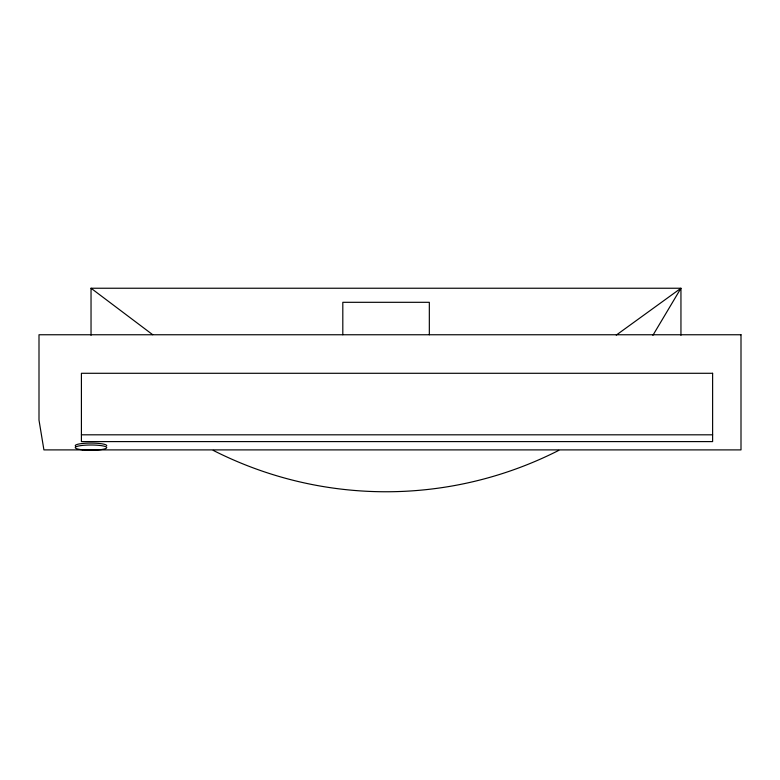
<?xml version="1.0" encoding="UTF-8"?>
<svg xmlns="http://www.w3.org/2000/svg" width="780" height="780" viewBox="0 0 780 780"><rect width="100%" height="100%" fill="white"/><g stroke="black" fill="none" stroke-linecap="round" stroke-linejoin="round"><path stroke-width="1.17" d="M652.889 335.322L680.95 288.239L91.036 288.239L91.036 335.264M616.249 335.107L680.95 288.239L680.95 335.264M81.412 434.811L712.618 434.811M91.036 288.239L152.714 334.718M429.331 334.756L429.331 302.308L342.81 302.308L342.81 334.756M558.802 450.362A381.381 381.381 0 0 1 213.184 450.362M75.592 446.199A15.727 2.603 0 0 1 89.846 443.079A15.727 2.603 0 0 1 106.694 445.819M741 334.756L39 334.756L39 420.118L43.914 449.894L741 449.894L741 334.756M712.618 373.288L81.412 373.288L81.412 441.597L712.618 441.597L712.618 373.288M82.358 449.787A15.727 2.603 0 0 0 106.694 447.759A15.727 2.603 0 0 0 83.928 445.282A15.727 2.603 0 0 0 82.358 449.787"/></g></svg>
